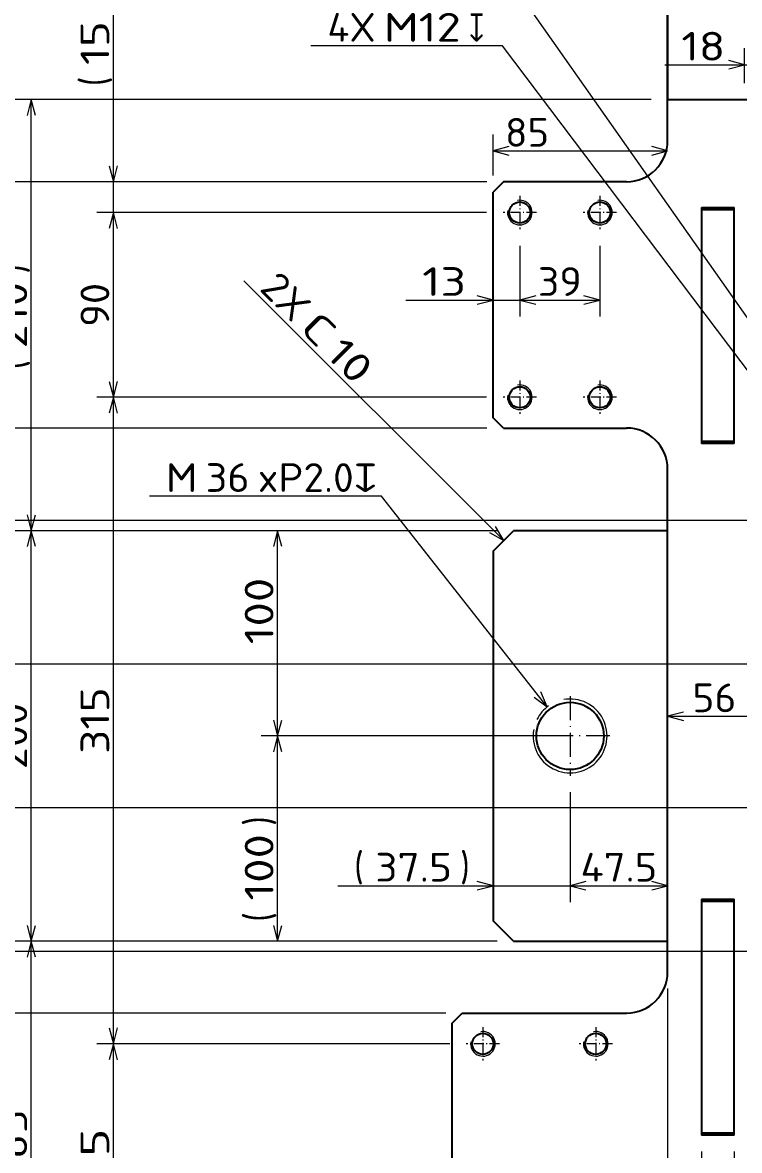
# Model space of a CAD drawing. Extents: x 0 to 1254, y -12 to 833.
# Drawn here: x 104.7 to 192, y 518.2 to 655.6 of the extents above; entities that cross this region are included whole.
import ezdxf
from ezdxf.enums import TextEntityAlignment as Align

# ---------------------------------------------------------------- set-up
doc = ezdxf.new("R2010")
doc.units = 0
doc.linetypes.add('DASHDOT', pattern=[18.5, 12, -3, 0.5, -3])
doc.layers.get('0').update_dxf_attribs({"lineweight": 13})
doc.styles.add('GDT', font='gdt.shx')
doc.styles.get("Standard").update_dxf_attribs({"font": 'isocp.shx'})
doc.dimstyles.get("Standard").update_dxf_attribs({"dimtxt": 2.5, "dimasz": 2.5, "dimexe": 1.25, "dimexo": 0.625, "dimtad": 1, "dimcen": 2.5, "dimadec": 0, "dimazin": 0, "dimtfac": 1, "dimtmove": 0, "dimatfit": 0, "dimfxl": 1, "dimarcsym": 0})

# ---------------------------------------------------------------- blocks, each defined once
blk = doc.blocks.new('*D69')
at = {"color": 214, "lineweight": 13}
for p, q in [((148.38649, 597.915465), (120.108414, 597.915465)), ((168.562286, 572.235164), (148.38649, 597.915465))]:
    blk.add_line(p, q, dxfattribs=at)
blk.add_lwpolyline([(166.961761, 573.434468), (168.562286, 572.235164), (167.775848, 574.074053)], dxfattribs=at)
blk.add_arc((171.342346, 568.696626), 4.5, 125.464797, 153.619834, dxfattribs=at)
for s, width, p, p2 in [('M', 1.15318, (122.108414, 598.415465), (125.952347, 598.415465)), ('36', 0.868247, (126.952347, 598.415465), (132.306534, 598.415465)), ('xP2.0↧', 0.84647, (133.306534, 598.415465), (147.837601, 598.415465))]:
    blk.add_text(s, height=3.5, dxfattribs=dict(at, width=width)).set_placement(p, p2, align=Align.FIT)
blk = doc.blocks.new('*D79')
at = {"color": 214, "lineweight": 13}
for p, q in [((163.100159, 652.758119), (139.784821, 652.758119)), ((200.188416, 603.643666), (163.100159, 652.758119))]:
    blk.add_line(p, q, dxfattribs=at)
blk.add_lwpolyline([(198.611145, 604.873395), (200.188416, 603.643666), (199.437332, 605.497277)], dxfattribs=at)
blk.add_arc((201.092346, 602.446626), 1.5, 127.057884, 203.452269, dxfattribs=at)
for s, width, p, p2 in [('4X', 0.953544, (141.784821, 653.258119), (147.665009, 653.258119)), ('M12', 0.921945, (148.665024, 653.258119), (158.038132, 653.258119))]:
    blk.add_text(s, height=3.5, dxfattribs=dict(at, width=width)).set_placement(p, p2, align=Align.FIT)
at = {"color": 214, "lineweight": 13, "style": 'GDT', "width": 0.52601}
blk.add_text('x', height=3.5, dxfattribs=at).set_placement((159.038147, 653.258119), (160.879181, 653.258119), align=Align.FIT)
blk = doc.blocks.new('*D90')
at = {"color": 7, "lineweight": 13}
for p, q in [((161.967346, 636.946626), (161.967346, 641.958131)), ((161.967346, 639.958131), (183.217346, 639.958131))]:
    blk.add_line(p, q, dxfattribs=at)
for points in [[(163.8992, 640.47577), (161.967346, 639.958131), (163.8992, 639.440492)], [(181.285492, 639.440492), (183.217346, 639.958131), (181.285492, 640.47577)]]:
    blk.add_lwpolyline(points, dxfattribs=at)
at = {"color": 7, "lineweight": 13, "width": 0.868247}
blk.add_text('85', height=3.5, dxfattribs=at).set_placement((163.425537, 640.458131), (168.779724, 640.458131), align=Align.FIT)
blk = doc.blocks.new('*D93')
at = {"color": 7, "lineweight": 13}
for p, q in [((162.787949, 662.530961), (140.445969, 662.530961)), ((196.086426, 615.128621), (162.787949, 662.530961))]:
    blk.add_line(p, q, dxfattribs=at)
blk.add_lwpolyline([(194.552383, 616.411878), (196.086426, 615.128621), (195.399536, 617.00697)], dxfattribs=at)
for s, width, p, p2 in [('6X', 0.953544, (142.445984, 663.030961), (148.326172, 663.030961)), ('14', 0.845398, (153.473724, 663.030961), (158.827911, 663.030961))]:
    blk.add_text(s, height=3.5, dxfattribs=dict(at, width=width)).set_placement(p, p2, align=Align.FIT)
blk.add_text('%%c', height=3.5, dxfattribs=at).set_placement((149.326172, 663.030961))
at = {"color": 7, "lineweight": 13, "style": 'GDT', "width": 0.52601}
blk.add_text('x', height=3.5, dxfattribs=at).set_placement((159.827927, 663.030961), (161.668961, 663.030961), align=Align.FIT)
blk = doc.blocks.new('*D103')
at = {"color": 7, "lineweight": 13}
for p, q in [((183.217346, 537.941327), (183.217346, 336.696626)), ((156.967346, 496.696626), (156.967346, 336.696626)), ((156.967346, 338.696626), (183.217346, 338.696626))]:
    blk.add_line(p, q, dxfattribs=at)
for points in [[(158.8992, 339.214265), (156.967346, 338.696626), (158.8992, 338.178987)], [(181.285492, 338.178987), (183.217346, 338.696626), (181.285492, 339.214265)]]:
    blk.add_lwpolyline(points, dxfattribs=at)
at = {"color": 7, "lineweight": 13, "width": 0.854608}
blk.add_text('105', height=3.5, dxfattribs=at).set_placement((166.032959, 339.196626), (174.151733, 339.196626), align=Align.FIT)
blk = doc.blocks.new('*D104')
at = {"color": 7, "lineweight": 13}
for p, q in [((183.217346, 537.941327), (183.217346, 336.696626)), ((528.217346, 537.946626), (528.217346, 336.696626)), ((183.217346, 338.696626), (528.217346, 338.696626))]:
    blk.add_line(p, q, dxfattribs=at)
for points in [[(185.1492, 339.214265), (183.217346, 338.696626), (185.1492, 338.178987)], [(526.285492, 338.178987), (528.217346, 338.696626), (526.285492, 339.214265)]]:
    blk.add_lwpolyline(points, dxfattribs=at)
at = {"color": 7, "lineweight": 13, "width": 0.848056}
blk.add_text('1380', height=3.5, dxfattribs=at).set_placement((350.275656, 339.196626), (361.159037, 339.196626), align=Align.FIT)
blk = doc.blocks.new('*D113')
at = {"color": 7, "lineweight": 13}
for p, q in [((156.217346, 534.946626), (83.717346, 534.946626)), ((85.717346, 497.446626), (85.717346, 534.946626)), ((156.217346, 497.446626), (83.717346, 497.446626))]:
    blk.add_line(p, q, dxfattribs=at)
for points in [[(86.234985, 533.014775), (85.717346, 534.946626), (85.199707, 533.014775)], [(85.199707, 499.37848), (85.717346, 497.446626), (86.234985, 499.37848)]]:
    blk.add_lwpolyline(points, dxfattribs=at)
at = {"color": 7, "lineweight": 13, "width": 0.854609}
blk.add_text('150', height=3.5, rotation=90, dxfattribs=at).set_placement((85.217346, 515.263024), (85.217346, 523.381814), align=Align.FIT)
blk = doc.blocks.new('*D114')
at = {"color": 7, "lineweight": 13}
for p, q in [((161.217346, 606.196626), (83.717346, 606.196626)), ((85.717346, 534.946626), (85.717346, 606.196626)), ((156.217346, 534.946626), (83.717346, 534.946626))]:
    blk.add_line(p, q, dxfattribs=at)
for points in [[(86.234985, 604.264775), (85.717346, 606.196626), (85.199707, 604.264775)], [(85.199707, 536.878478), (85.717346, 534.946626), (86.234985, 536.878478)]]:
    blk.add_lwpolyline(points, dxfattribs=at)
at = {"color": 7, "lineweight": 13, "width": 0.854609}
blk.add_text('285', height=3.5, rotation=90, dxfattribs=at).set_placement((85.217346, 566.512233), (85.217346, 574.631019), align=Align.FIT)
blk = doc.blocks.new('*D115')
at = {"color": 7, "lineweight": 13}
for p, q in [((161.217346, 636.196626), (83.717346, 636.196626)), ((85.717346, 606.196626), (85.717346, 636.196626)), ((161.217346, 606.196626), (83.717346, 606.196626))]:
    blk.add_line(p, q, dxfattribs=at)
for points in [[(86.234985, 634.264771), (85.717346, 636.196626), (85.199707, 634.264771)], [(85.199707, 608.128476), (85.717346, 606.196626), (86.234985, 608.128476)]]:
    blk.add_lwpolyline(points, dxfattribs=at)
at = {"color": 7, "lineweight": 13, "width": 0.854609}
blk.add_text('120', height=3.5, rotation=90, dxfattribs=at).set_placement((85.217346, 617.137231), (85.217346, 625.256021), align=Align.FIT)
blk = doc.blocks.new('*D116')
at = {"color": 7, "lineweight": 13}
for p, q in [((85.717346, 631.196626), (85.717346, 660.786347)), ((181.217346, 646.196626), (83.717346, 646.196626)), ((161.217346, 636.196626), (83.717346, 636.196626))]:
    blk.add_line(p, q, dxfattribs=at)
for points in [[(85.199707, 648.12848), (85.717346, 646.196626), (86.234985, 648.12848)], [(86.234985, 634.264771), (85.717346, 636.196626), (85.199707, 634.264771)]]:
    blk.add_lwpolyline(points, dxfattribs=at)
for s, p in [(')', (85.217346, 657.208314)), ('(', (85.217346, 648.276093))]:
    blk.add_text(s, height=3.5, rotation=90.000003, dxfattribs=at).set_placement(p)
at = {"color": 7, "lineweight": 13, "width": 0.868247}
blk.add_text('40', height=3.5, rotation=90, dxfattribs=at).set_placement((85.217346, 650.854127), (85.217346, 656.208314), align=Align.FIT)
blk = doc.blocks.new('*D117')
at = {"color": 7, "lineweight": 13}
for p, q in [((183.217346, 537.941327), (183.217346, 346.696626)), ((192.592346, 495.446626), (192.592346, 346.696626)), ((183.217346, 348.696626), (192.592346, 348.696626))]:
    blk.add_line(p, q, dxfattribs=at)
for points in [[(185.1492, 349.214265), (183.217346, 348.696626), (185.1492, 348.178987)], [(190.660492, 348.178987), (192.592346, 348.696626), (190.660492, 349.214265)]]:
    blk.add_lwpolyline(points, dxfattribs=at)
at = {"color": 7, "lineweight": 13, "width": 0.836937}
blk.add_text('37.5', height=3.5, dxfattribs=at).set_placement((183.232452, 349.196626), (192.578247, 349.196626), align=Align.FIT)
blk = doc.blocks.new('*D124')
at = {"color": 7, "lineweight": 13}
for p, q in [((181.217346, 646.196626), (73.717346, 646.196626)), ((75.717346, 497.446626), (75.717346, 646.196626)), ((156.217346, 497.446626), (73.717346, 497.446626))]:
    blk.add_line(p, q, dxfattribs=at)
for points in [[(76.234985, 644.264771), (75.717346, 646.196626), (75.199707, 644.264771)], [(75.199707, 499.37848), (75.717346, 497.446626), (76.234985, 499.37848)]]:
    blk.add_lwpolyline(points, dxfattribs=at)
for s, p in [(')', (75.217346, 576.881019)), ('(', (75.217346, 565.184198))]:
    blk.add_text(s, height=3.5, rotation=90.000003, dxfattribs=at).set_placement(p)
at = {"color": 7, "lineweight": 13, "width": 0.854609}
blk.add_text('595', height=3.5, rotation=90, dxfattribs=at).set_placement((75.217346, 567.762233), (75.217346, 575.881019), align=Align.FIT)
blk = doc.blocks.new('*D125')
at = {"color": 7, "lineweight": 13}
for p, q in [((162.467346, 708.696626), (73.717346, 708.696626)), ((75.717346, 646.196626), (75.717346, 708.696626)), ((181.217346, 646.196626), (73.717346, 646.196626))]:
    blk.add_line(p, q, dxfattribs=at)
for points in [[(76.234985, 706.764771), (75.717346, 708.696626), (75.199707, 706.764771)], [(75.199707, 648.12848), (75.717346, 646.196626), (76.234985, 648.12848)]]:
    blk.add_lwpolyline(points, dxfattribs=at)
at = {"color": 7, "lineweight": 13, "width": 0.854609}
blk.add_text('250', height=3.5, rotation=90, dxfattribs=at).set_placement((75.217346, 673.387231), (75.217346, 681.506021), align=Align.FIT)
blk = doc.blocks.new('*D127')
at = {"color": 7, "lineweight": 13}
for p, q in [((196.467346, 542.446626), (93.717346, 542.446626)), ((95.717346, 497.446626), (95.717346, 542.446626)), ((156.217346, 497.446626), (93.717346, 497.446626))]:
    blk.add_line(p, q, dxfattribs=at)
for points in [[(96.234985, 540.514773), (95.717346, 542.446626), (95.199707, 540.514773)], [(95.199707, 499.37848), (95.717346, 497.446626), (96.234985, 499.37848)]]:
    blk.add_lwpolyline(points, dxfattribs=at)
at = {"color": 7, "lineweight": 13, "width": 0.854609}
blk.add_text('180', height=3.5, rotation=90, dxfattribs=at).set_placement((95.217346, 514.82467), (95.217346, 522.94346), align=Align.FIT)
blk = doc.blocks.new('*D128')
at = {"color": 7, "lineweight": 13}
for p, q in [((196.467346, 559.946626), (93.717346, 559.946626)), ((95.717346, 542.446626), (95.717346, 559.946626)), ((196.467346, 542.446626), (93.717346, 542.446626))]:
    blk.add_line(p, q, dxfattribs=at)
for points in [[(96.234985, 558.014774), (95.717346, 559.946626), (95.199707, 558.014774)], [(95.199707, 544.378478), (95.717346, 542.446626), (96.234985, 544.378478)]]:
    blk.add_lwpolyline(points, dxfattribs=at)
at = {"color": 7, "lineweight": 13, "width": 0.868247}
blk.add_text('70', height=3.5, rotation=90, dxfattribs=at).set_placement((95.217346, 548.51953), (95.217346, 553.873721), align=Align.FIT)
blk = doc.blocks.new('*D129')
at = {"color": 7, "lineweight": 13}
for p, q in [((196.467346, 577.446626), (93.717346, 577.446626)), ((95.717346, 559.946626), (95.717346, 577.446626)), ((196.467346, 559.946626), (93.717346, 559.946626))]:
    blk.add_line(p, q, dxfattribs=at)
for points in [[(96.234985, 575.514774), (95.717346, 577.446626), (95.199707, 575.514774)], [(95.199707, 561.878478), (95.717346, 559.946626), (96.234985, 561.878478)]]:
    blk.add_lwpolyline(points, dxfattribs=at)
at = {"color": 7, "lineweight": 13, "width": 0.868247}
blk.add_text('70', height=3.5, rotation=90, dxfattribs=at).set_placement((95.217346, 566.01953), (95.217346, 571.373721), align=Align.FIT)
blk = doc.blocks.new('*D130')
at = {"color": 7, "lineweight": 13}
for p, q in [((196.467346, 594.946626), (93.717346, 594.946626)), ((95.717346, 577.446626), (95.717346, 594.946626)), ((196.467346, 577.446626), (93.717346, 577.446626))]:
    blk.add_line(p, q, dxfattribs=at)
for points in [[(96.234985, 593.014773), (95.717346, 594.946626), (95.199707, 593.014773)], [(95.199707, 579.378477), (95.717346, 577.446626), (96.234985, 579.378477)]]:
    blk.add_lwpolyline(points, dxfattribs=at)
at = {"color": 7, "lineweight": 13, "width": 0.868247}
blk.add_text('70', height=3.5, rotation=90, dxfattribs=at).set_placement((95.217346, 583.51953), (95.217346, 588.873721), align=Align.FIT)
blk = doc.blocks.new('*D131')
at = {"color": 7, "lineweight": 13}
for p, q in [((181.217346, 646.196626), (93.717346, 646.196626)), ((95.717346, 594.946626), (95.717346, 646.196626)), ((196.467346, 594.946626), (93.717346, 594.946626))]:
    blk.add_line(p, q, dxfattribs=at)
for points in [[(96.234985, 644.264771), (95.717346, 646.196626), (95.199707, 644.264771)], [(95.199707, 596.878478), (95.717346, 594.946626), (96.234985, 596.878478)]]:
    blk.add_lwpolyline(points, dxfattribs=at)
for s, p in [(')', (95.217346, 624.709207)), ('(', (95.217346, 613.012383))]:
    blk.add_text(s, height=3.5, rotation=90.000003, dxfattribs=at).set_placement(p)
at = {"color": 7, "lineweight": 13, "width": 0.854609}
blk.add_text('205', height=3.5, rotation=90, dxfattribs=at).set_placement((95.217346, 615.590417), (95.217346, 623.709207), align=Align.FIT)
blk = doc.blocks.new('*D137')
at = {"color": 7, "lineweight": 13}
for p, q in [((197.217346, 560.696626), (197.217346, 573.090149)), ((183.217346, 571.090149), (197.217346, 571.090149))]:
    blk.add_line(p, q, dxfattribs=at)
for points in [[(185.1492, 571.607787), (183.217346, 571.090149), (185.1492, 570.572511)], [(195.285492, 570.572511), (197.217346, 571.090149), (195.285492, 571.607787)]]:
    blk.add_lwpolyline(points, dxfattribs=at)
at = {"color": 7, "lineweight": 13, "width": 0.868247}
blk.add_text('56', height=3.5, dxfattribs=at).set_placement((186.233871, 571.590149), (191.588058, 571.590149), align=Align.FIT)
blk = doc.blocks.new('*D141')
at = {"color": 7, "lineweight": 13}
for p, q in [((183.217346, 536.691327), (183.217346, 426.696626)), ((187.342346, 518.071626), (187.342346, 426.696626)), ((169.387253, 428.696626), (186.842346, 428.696626))]:
    blk.add_line(p, q, dxfattribs=at)
blk.add_lwpolyline([(181.285492, 428.178987), (183.217346, 428.696626), (181.285492, 429.214265)], dxfattribs=at)
at = {"color": 7, "lineweight": 13, "const_width": 0.5}
for points in [[(187.592346, 428.696626, 1), (187.092346, 428.696626)], [(187.092346, 428.696626, 1), (187.592346, 428.696626)]]:
    blk.add_lwpolyline(points, format="xyb", dxfattribs=at)
at = {"color": 7, "lineweight": 13}
blk.add_circle((187.342346, 428.696626), 0.5, dxfattribs=at)
at = {"color": 7, "lineweight": 13, "width": 0.836937}
blk.add_text('16.5', height=3.5, dxfattribs=at).set_placement((171.387268, 429.196626), (180.733063, 429.196626), align=Align.FIT)
blk = doc.blocks.new('*D142')
at = {"color": 7, "lineweight": 13}
for p, q in [((187.342346, 518.071626), (187.342346, 426.696626)), ((191.342346, 518.071626), (191.342346, 426.696626)), ((187.842346, 428.696626), (205.553421, 428.696626))]:
    blk.add_line(p, q, dxfattribs=at)
at = {"color": 7, "lineweight": 13, "const_width": 0.5}
for points in [[(187.592346, 428.696626, 1), (187.092346, 428.696626)], [(187.092346, 428.696626, 1), (187.592346, 428.696626)]]:
    blk.add_lwpolyline(points, format="xyb", dxfattribs=at)
at = {"color": 7, "lineweight": 13}
blk.add_lwpolyline([(193.2742, 429.214265), (191.342346, 428.696626), (193.2742, 428.178987)], dxfattribs=at)
blk.add_circle((187.342346, 428.696626), 0.5, dxfattribs=at)
for s, width, p, p2 in [('t', 1.09248, (195.378433, 429.196626), (197.199234, 429.196626)), ('16', 0.868247, (198.199234, 429.196626), (203.553421, 429.196626))]:
    blk.add_text(s, height=3.5, dxfattribs=dict(at, width=width)).set_placement(p, p2, align=Align.FIT)
blk = doc.blocks.new('*D148')
at = {"color": 7, "lineweight": 13}
for p, q in [((162.467346, 543.696626), (103.717346, 543.696626)), ((105.717346, 497.446626), (105.717346, 543.696626)), ((156.217346, 497.446626), (103.717346, 497.446626))]:
    blk.add_line(p, q, dxfattribs=at)
for points in [[(106.234985, 541.764773), (105.717346, 543.696626), (105.199707, 541.764773)], [(105.199707, 499.37848), (105.717346, 497.446626), (106.234985, 499.37848)]]:
    blk.add_lwpolyline(points, dxfattribs=at)
at = {"color": 7, "lineweight": 13, "width": 0.854609}
blk.add_text('185', height=3.5, rotation=90, dxfattribs=at).set_placement((105.217346, 515.095483), (105.217346, 523.214272), align=Align.FIT)
blk = doc.blocks.new('*D149')
at = {"color": 7, "lineweight": 13}
for p, q in [((162.467346, 593.696626), (103.717346, 593.696626)), ((105.717346, 543.696626), (105.717346, 593.696626)), ((162.467346, 543.696626), (103.717346, 543.696626))]:
    blk.add_line(p, q, dxfattribs=at)
for points in [[(106.234985, 591.764773), (105.717346, 593.696626), (105.199707, 591.764773)], [(105.199707, 545.628478), (105.717346, 543.696626), (106.234985, 545.628478)]]:
    blk.add_lwpolyline(points, dxfattribs=at)
at = {"color": 7, "lineweight": 13, "width": 0.854609}
blk.add_text('200', height=3.5, rotation=90, dxfattribs=at).set_placement((105.217346, 564.637233), (105.217346, 572.756019), align=Align.FIT)
blk = doc.blocks.new('*D150')
at = {"color": 7, "lineweight": 13}
for p, q in [((181.217346, 646.196626), (103.717346, 646.196626)), ((105.717346, 593.696626), (105.717346, 646.196626)), ((162.467346, 593.696626), (103.717346, 593.696626))]:
    blk.add_line(p, q, dxfattribs=at)
for points in [[(106.234985, 644.264771), (105.717346, 646.196626), (105.199707, 644.264771)], [(105.199707, 595.628478), (105.717346, 593.696626), (106.234985, 595.628478)]]:
    blk.add_lwpolyline(points, dxfattribs=at)
for s, p in [(')', (105.217346, 625.006021)), ('(', (105.217346, 613.309197))]:
    blk.add_text(s, height=3.5, rotation=90.000003, dxfattribs=at).set_placement(p)
at = {"color": 7, "lineweight": 13, "width": 0.854609}
blk.add_text('210', height=3.5, rotation=90, dxfattribs=at).set_placement((105.217346, 615.887231), (105.217346, 624.006021), align=Align.FIT)
blk = doc.blocks.new('*D220')
at = {"color": 7, "lineweight": 13}
for p, q in [((115.717346, 627.446626), (115.717346, 660.339768)), ((161.217346, 636.196626), (113.717346, 636.196626)), ((161.17984, 632.446626), (113.717346, 632.446626))]:
    blk.add_line(p, q, dxfattribs=at)
for points in [[(115.199707, 638.12848), (115.717346, 636.196626), (116.234985, 638.12848)], [(116.234985, 630.514775), (115.717346, 632.446626), (115.199707, 630.514775)]]:
    blk.add_lwpolyline(points, dxfattribs=at)
for s, p in [(')', (115.217346, 656.761735)), ('(', (115.217346, 647.829507))]:
    blk.add_text(s, height=3.5, rotation=90.000003, dxfattribs=at).set_placement(p)
at = {"color": 7, "lineweight": 13, "width": 0.868247}
blk.add_text('15', height=3.5, rotation=90, dxfattribs=at).set_placement((115.217346, 650.407548), (115.217346, 655.761735), align=Align.FIT)
blk = doc.blocks.new('*D221')
at = {"color": 7, "lineweight": 13}
for p, q in [((161.17984, 632.446626), (113.717346, 632.446626)), ((115.717346, 609.946626), (115.717346, 632.446626)), ((161.17984, 609.946626), (113.717346, 609.946626))]:
    blk.add_line(p, q, dxfattribs=at)
for points in [[(116.234985, 630.514775), (115.717346, 632.446626), (115.199707, 630.514775)], [(115.199707, 611.878476), (115.717346, 609.946626), (116.234985, 611.878476)]]:
    blk.add_lwpolyline(points, dxfattribs=at)
at = {"color": 7, "lineweight": 13, "width": 0.868247}
blk.add_text('90', height=3.5, rotation=90, dxfattribs=at).set_placement((115.217346, 618.519532), (115.217346, 623.873719), align=Align.FIT)
blk = doc.blocks.new('*D222')
at = {"color": 7, "lineweight": 13}
for p, q in [((161.17984, 609.946626), (113.717346, 609.946626)), ((115.717346, 531.196626), (115.717346, 609.946626)), ((156.67984, 531.196626), (113.717346, 531.196626))]:
    blk.add_line(p, q, dxfattribs=at)
for points in [[(116.234985, 608.014775), (115.717346, 609.946626), (115.199707, 608.014775)], [(115.199707, 533.128476), (115.717346, 531.196626), (116.234985, 533.128476)]]:
    blk.add_lwpolyline(points, dxfattribs=at)
at = {"color": 7, "lineweight": 13, "width": 0.854609}
blk.add_text('315', height=3.5, rotation=90, dxfattribs=at).set_placement((115.217346, 566.512233), (115.217346, 574.631019), align=Align.FIT)
blk = doc.blocks.new('*D223')
at = {"color": 7, "lineweight": 13}
for p, q in [((156.67984, 531.196626), (113.717346, 531.196626)), ((115.717346, 502.446626), (115.717346, 531.196626)), ((156.67984, 502.446626), (113.717346, 502.446626))]:
    blk.add_line(p, q, dxfattribs=at)
for points in [[(116.234985, 529.264775), (115.717346, 531.196626), (115.199707, 529.264775)], [(115.199707, 504.37848), (115.717346, 502.446626), (116.234985, 504.37848)]]:
    blk.add_lwpolyline(points, dxfattribs=at)
at = {"color": 7, "lineweight": 13, "width": 0.854609}
blk.add_text('115', height=3.5, rotation=90, dxfattribs=at).set_placement((115.217346, 512.762231), (115.217346, 520.881021), align=Align.FIT)
blk = doc.blocks.new('*D233')
at = {"color": 7, "lineweight": 13}
for p, q in [((171.342346, 561.852626), (171.342346, 548.458802)), ((171.342346, 550.458802), (183.217346, 550.458802))]:
    blk.add_line(p, q, dxfattribs=at)
for points in [[(173.2742, 550.976439), (171.342346, 550.458802), (173.2742, 549.941165)], [(181.285492, 549.941165), (183.217346, 550.458802), (181.285492, 550.976439)]]:
    blk.add_lwpolyline(points, dxfattribs=at)
at = {"color": 7, "lineweight": 13, "width": 0.836937}
blk.add_text('47.5', height=3.5, dxfattribs=at).set_placement((172.606949, 550.958802), (181.952744, 550.958802), align=Align.FIT)
blk = doc.blocks.new('*D234')
at = {"color": 7, "lineweight": 13}
for p, q in [((171.342346, 561.852626), (171.342346, 548.458802)), ((143.035599, 550.458802), (176.342346, 550.458802))]:
    blk.add_line(p, q, dxfattribs=at)
for points in [[(160.035492, 549.941165), (161.967346, 550.458802), (160.035492, 550.976439)], [(173.2742, 550.976439), (171.342346, 550.458802), (173.2742, 549.941165)]]:
    blk.add_lwpolyline(points, dxfattribs=at)
for s, p in [('(', (145.035599, 550.958802)), (')', (157.959442, 550.958802))]:
    blk.add_text(s, height=3.5, dxfattribs=at).set_placement(p)
at = {"color": 7, "lineweight": 13, "width": 0.836937}
blk.add_text('37.5', height=3.5, dxfattribs=at).set_placement((147.613632, 550.958802), (156.959427, 550.958802), align=Align.FIT)
blk = doc.blocks.new('*D235')
at = {"color": 7, "lineweight": 13}
for p, q in [((162.467346, 593.696626), (133.717346, 593.696626)), ((135.717346, 568.696626), (135.717346, 593.696626)), ((169.342346, 568.696626), (133.717346, 568.696626))]:
    blk.add_line(p, q, dxfattribs=at)
for points in [[(136.234985, 591.764773), (135.717346, 593.696626), (135.199707, 591.764773)], [(135.199707, 570.628477), (135.717346, 568.696626), (136.234985, 570.628477)]]:
    blk.add_lwpolyline(points, dxfattribs=at)
at = {"color": 7, "lineweight": 13, "width": 0.854609}
blk.add_text('100', height=3.5, rotation=90, dxfattribs=at).set_placement((135.217346, 579.853786), (135.217346, 587.972571), align=Align.FIT)
blk = doc.blocks.new('*D236')
at = {"color": 7, "lineweight": 13}
for p, q in [((169.342346, 568.696626), (133.717346, 568.696626)), ((135.717346, 543.696626), (135.717346, 568.696626)), ((162.467346, 543.696626), (133.717346, 543.696626))]:
    blk.add_line(p, q, dxfattribs=at)
for points in [[(136.234985, 566.764774), (135.717346, 568.696626), (135.199707, 566.764774)], [(135.199707, 545.628478), (135.717346, 543.696626), (136.234985, 545.628478)]]:
    blk.add_lwpolyline(points, dxfattribs=at)
for s, p in [(')', (135.217346, 557.751929)), ('(', (135.217346, 546.05511))]:
    blk.add_text(s, height=3.5, rotation=90.000003, dxfattribs=at).set_placement(p)
at = {"color": 7, "lineweight": 13, "width": 0.854609}
blk.add_text('100', height=3.5, rotation=90, dxfattribs=at).set_placement((135.217346, 548.633143), (135.217346, 556.751929), align=Align.FIT)
blk = doc.blocks.new('*D277')
at = {"color": 7, "lineweight": 13}
for p, q in [((165.217346, 628.409127), (165.217346, 619.790101)), ((174.967346, 628.409127), (174.967346, 619.790101)), ((165.217346, 621.790101), (174.967346, 621.790101))]:
    blk.add_line(p, q, dxfattribs=at)
for points in [[(167.1492, 622.30774), (165.217346, 621.790101), (167.1492, 621.272462)], [(173.035492, 621.272462), (174.967346, 621.790101), (173.035492, 622.30774)]]:
    blk.add_lwpolyline(points, dxfattribs=at)
at = {"color": 7, "lineweight": 13, "width": 0.892365}
blk.add_text('39', height=3.5, dxfattribs=at).set_placement((167.415253, 622.290101), (172.76944, 622.290101), align=Align.FIT)
blk = doc.blocks.new('*D278')
at = {"color": 7, "lineweight": 13}
for p, q in [((165.217346, 628.409127), (165.217346, 619.790101)), ((151.319504, 621.790101), (170.217346, 621.790101))]:
    blk.add_line(p, q, dxfattribs=at)
for points in [[(160.035492, 621.272462), (161.967346, 621.790101), (160.035492, 622.30774)], [(167.1492, 622.30774), (165.217346, 621.790101), (167.1492, 621.272462)]]:
    blk.add_lwpolyline(points, dxfattribs=at)
at = {"color": 7, "lineweight": 13, "width": 0.868247}
blk.add_text('13', height=3.5, dxfattribs=at).set_placement((153.319504, 622.290101), (158.673691, 622.290101), align=Align.FIT)
blk = doc.blocks.new('*D288')
at = {"color": 7, "lineweight": 13}
for p, q in [((192.592346, 648.196626), (192.592346, 652.449464)), ((197.092346, 618.196626), (197.092346, 652.449464)), ((182.888458, 650.449464), (202.092346, 650.449464))]:
    blk.add_line(p, q, dxfattribs=at)
for points in [[(190.660492, 649.931825), (192.592346, 650.449464), (190.660492, 650.967103)], [(199.0242, 650.967103), (197.092346, 650.449464), (199.0242, 649.931825)]]:
    blk.add_lwpolyline(points, dxfattribs=at)
at = {"color": 7, "lineweight": 13, "width": 0.868247}
blk.add_text('18', height=3.5, dxfattribs=at).set_placement((184.888458, 650.949464), (190.242645, 650.949464), align=Align.FIT)

msp = doc.modelspace()

# ---------------------------------------------------------------- linework, layer by layer
at = {"color": 7, "lineweight": 25}
for p, q in [((183.2173, 646.1966), (183.2173, 672.4524)), ((183.2173, 672.4466), (183.2173, 646.1966)), ((183.2173, 646.1966), (192.5923, 646.1966)), ((183.2173, 641.1966), (183.2173, 646.1966)), ((183.2173, 646.1966), (528.2173, 646.1966)), ((183.2173, 641.1913), (183.2173, 646.1966)), ((163.2173, 636.1966), (161.9673, 634.9466)), ((178.2173, 636.1966), (163.2173, 636.1966)), ((161.9673, 607.4466), (161.9673, 634.9466)), ((187.3423, 633.0716), (191.3423, 633.0716)), ((187.3423, 633.0716), (187.3423, 632.8216)), ((187.3423, 632.8216), (187.3423, 604.5716)), ((187.3423, 632.8216), (191.3423, 632.8216)), ((191.3423, 632.8216), (191.3423, 633.0716)), ((191.3423, 604.5716), (191.3423, 632.8216)), ((163.2173, 606.1966), (161.9673, 607.4466)), ((163.2173, 606.1966), (178.2173, 606.1966)), ((191.3423, 604.5716), (187.3423, 604.5716)), ((187.3423, 604.5716), (187.3423, 604.3216)), ((191.3423, 604.3216), (191.3423, 604.5716)), ((191.3423, 604.3216), (187.3423, 604.3216)), ((183.2173, 539.9413), (183.2173, 601.2019)), ((183.2173, 539.9466), (183.2173, 601.1966)), ((161.9673, 591.1966), (164.4673, 593.6966)), ((183.2173, 593.6966), (164.4673, 593.6966)), ((161.9673, 591.1966), (161.9673, 587.1966)), ((161.9673, 591.1966), (161.9673, 546.1966)), ((161.9673, 550.1966), (161.9673, 546.1966)), ((187.3423, 548.8216), (191.3423, 548.8216)), ((187.3423, 548.8216), (187.3423, 548.5716)), ((187.3423, 548.5716), (191.3423, 548.5716)), ((187.3423, 548.5716), (187.3423, 520.3216)), ((191.3423, 548.5716), (191.3423, 548.8216)), ((191.3423, 520.3216), (191.3423, 548.5716)), ((164.4673, 543.6966), (161.9673, 546.1966)), ((164.4673, 543.6966), (183.2173, 543.6966)), ((156.9673, 533.6966), (158.2173, 534.9466)), ((158.2173, 534.9466), (178.2173, 534.9466)), ((156.9673, 498.6966), (156.9673, 533.6966)), ((187.3423, 520.3216), (187.3423, 520.0716)), ((191.3423, 520.3216), (187.3423, 520.3216)), ((191.3423, 520.0716), (187.3423, 520.0716)), ((191.3423, 520.0716), (191.3423, 520.3216))]:
    msp.add_line(p, q, dxfattribs=at)
at = {"color": 7, "linetype": 'DASHDOT', "lineweight": 13, "ltscale": 0.101875}
for p, q in [((165.2173, 634.4841), (165.2173, 630.4091)), ((174.9673, 634.4841), (174.9673, 630.4091)), ((167.2549, 632.4466), (163.1798, 632.4466)), ((177.0049, 632.4466), (172.9298, 632.4466)), ((165.2173, 611.9841), (165.2173, 607.9091)), ((174.9673, 611.9841), (174.9673, 607.9091)), ((167.2549, 609.9466), (163.1798, 609.9466)), ((177.0049, 609.9466), (172.9298, 609.9466)), ((160.7173, 533.2341), (160.7173, 529.1591)), ((174.4673, 533.2341), (174.4673, 529.1591)), ((162.7549, 531.1966), (158.6798, 531.1966)), ((176.5049, 531.1966), (172.4298, 531.1966))]:
    msp.add_line(p, q, dxfattribs=at)
at = {"color": 7, "lineweight": 13}
msp.add_line((163.2625, 592.4918), (131.6263, 624.1279), dxfattribs=at)
at = {"color": 7, "linetype": 'DASHDOT', "lineweight": 13, "ltscale": 0.2422}
for p, q in [((171.3423, 573.5406), (171.3423, 563.8526)), ((176.1863, 568.6966), (166.4984, 568.6966))]:
    msp.add_line(p, q, dxfattribs=at)
at = {"color": 7, "lineweight": 13}
msp.add_lwpolyline([(161.5304, 593.4918), (163.2625, 592.4918), (162.2625, 594.2238)], dxfattribs=at)
at = {"color": 7, "lineweight": 25}
for centre, radius in [((165.2173, 632.4466), 1.2875), ((174.9673, 632.4466), 1.2875), ((165.2173, 609.9466), 1.2875), ((174.9673, 609.9466), 1.2875), ((171.3423, 568.6966), 4.094), ((160.7173, 531.1966), 1.2875), ((174.4673, 531.1966), 1.2875)]:
    msp.add_circle(centre, radius, dxfattribs=at)
for centre, start, end in [((178.2173, 641.1966), 270, 0), ((178.2173, 601.1966), 0, 90), ((178.2173, 539.9466), 270, 0)]:
    msp.add_arc(centre, 5, start, end, dxfattribs=at)
at = {"color": 7, "lineweight": 13}
for centre, radius in [((165.2173, 632.4466), 1.5), ((174.9673, 632.4466), 1.5), ((165.2173, 609.9466), 1.5), ((174.9673, 609.9466), 1.5), ((171.3423, 568.6966), 4.5), ((160.7173, 531.1966), 1.5), ((174.4673, 531.1966), 1.5)]:
    msp.add_arc(centre, radius, 169.999993, 100.000014, dxfattribs=at)

# ---------------------------------------------------------------- texts
for s, rotation, width, p, p2 in [('2X', 315, 0.953546, (133.394, 623.0673), (137.552, 618.9094)), ('C', 314.99982, 1.146434, (138.2591, 618.2022), (140.691, 615.7703)), ('10', 314.999942, 0.868247, (141.3981, 615.0632), (145.1841, 611.2772))]:
    msp.add_text(s, height=3.5, rotation=rotation, dxfattribs=dict(at, width=width)).set_placement(p, p2, align=Align.FIT)

# ---------------------------------------------------------------- dimensions: what is measured, and where the dimension line sits
at = {"lineweight": 0}
for base, p1, p2, angle, picture, middle, dimtype in [((75.7173, 708.6966), (183.2173, 646.1966), (164.4673, 708.6966), 90, '*D125', (75.7173, 677.4466), 160), ((161.9673, 639.9581), (183.2173, 641.1913), (161.9673, 634.9466), 180, '*D90', (166.1026, 639.9581), 160), ((85.7173, 606.1966), (163.2173, 636.1966), (163.2173, 606.1966), 270, '*D115', (85.7173, 621.1966), 161), ((115.7173, 609.9466), (163.1798, 632.4466), (163.1798, 609.9466), 270, '*D221', (115.7173, 621.1966), 161), ((174.9673, 621.7901), (165.2173, 630.4091), (174.9673, 630.4091), 0, '*D277', (170.0923, 621.7901), 161), ((115.7173, 531.1966), (163.1798, 609.9466), (158.6798, 531.1966), 270, '*D222', (115.7173, 570.5716), 160), ((85.7173, 534.9466), (163.2173, 606.1966), (158.2173, 534.9466), 270, '*D114', (85.7173, 570.5716), 160), ((95.7173, 577.4466), (198.4673, 594.9466), (198.4673, 577.4466), 270, '*D130', (95.7173, 586.1966), 161), ((105.7173, 543.6966), (164.4673, 593.6966), (164.4673, 543.6966), 270, '*D149', (105.7173, 568.6966), 161), ((135.7173, 593.6966), (171.3423, 568.6966), (164.4673, 593.6966), 90, '*D235', (135.7173, 583.9132), 160), ((95.7173, 559.9466), (198.4673, 577.4466), (198.4673, 559.9466), 270, '*D129', (95.7173, 568.6966), 161), ((95.7173, 542.4466), (198.4673, 559.9466), (198.4673, 542.4466), 270, '*D128', (95.7173, 551.1966), 161), ((105.7173, 497.4466), (164.4673, 543.6966), (158.2173, 497.4466), 270, '*D148', (105.7173, 519.1549), 160), ((95.7173, 497.4466), (198.4673, 542.4466), (158.2173, 497.4466), 270, '*D127', (95.7173, 518.8841), 160), ((183.2173, 338.6966), (528.2173, 539.9466), (183.2173, 539.9413), 180, '*D104', (355.7173, 338.6966), 160), ((183.2173, 348.6966), (192.5923, 497.4466), (183.2173, 539.9413), 180, '*D117', (187.9053, 348.6966), 160), ((183.2173, 428.6966), (187.3423, 520.0716), (183.2173, 538.6913), 180, '*D141', (176.0602, 428.6966), 160), ((85.7173, 497.4466), (158.2173, 534.9466), (158.2173, 497.4466), 270, '*D113', (85.7173, 519.3224), 161), ((115.7173, 502.4466), (158.6798, 531.1966), (158.6798, 502.4466), 270, '*D223', (115.7173, 516.8216), 161)]:
    dim = msp.add_linear_dim(base=base, p1=p1, p2=p2, angle=angle, dimstyle='STANDARD', override={"dimlfac": 4}, dxfattribs=at)
    dim.commit()
    dim.dimension.update_dxf_attribs({"geometry": picture, "text_midpoint": middle, "dimtype": dimtype})
for p1, p2, text, picture, middle in [((198.0983, 612.2646), (196.0864, 615.1286), '6X<>↧', '*D93', (158.1841, 669.0847)), ((201.9963, 601.2496), (200.1884, 603.6437), '4XM12<DEPTH>', '*D79', (157.7445, 659.8504)), ((174.1224, 565.1581), (168.5623, 572.2352), 'M<>xP2.0↧', '*D69', (142.174, 605.8229))]:
    dim = msp.add_diameter_dim_2p(p1=p1, p2=p2, text=text, dimstyle='STANDARD', override={"dimlfac": 4}, dxfattribs=at)
    dim.commit()
    dim.dimension.update_dxf_attribs({"geometry": picture, "text_midpoint": middle, "dimtype": 163})
for base, p1, p2, angle, text, picture, middle, dimtype in [((85.7173, 636.1966), (183.2173, 646.1966), (163.2173, 636.1966), 270, '(<>)', '*D116', (85.7173, 653.5312), 160), ((115.7173, 632.4466), (163.2173, 636.1966), (163.1798, 632.4466), 270, '(<>)', '*D220', (115.7173, 653.0846), 160), ((75.7173, 646.1966), (158.2173, 497.4466), (183.2173, 646.1966), 90, '(<>)', '*D124', (75.7173, 571.8216), 160), ((95.7173, 594.9466), (183.2173, 646.1966), (198.4673, 594.9466), 270, '(<>)', '*D131', (95.7173, 619.6498), 160), ((105.7173, 593.6966), (183.2173, 646.1966), (164.4673, 593.6966), 270, '(<>)', '*D150', (105.7173, 619.9466), 160), ((135.7173, 568.6966), (164.4673, 543.6966), (171.3423, 568.6966), 90, '(<>)', '*D236', (135.7173, 552.6925), 160), ((187.3423, 428.6966), (191.3423, 520.0716), (187.3423, 520.0716), 180, 't<>', '*D142', (199.4659, 428.6966), 161)]:
    dim = msp.add_linear_dim(base=base, p1=p1, p2=p2, angle=angle, text=text, dimstyle='STANDARD', override={"dimlfac": 4}, dxfattribs=at)
    dim.commit()
    dim.dimension.update_dxf_attribs({"geometry": picture, "text_midpoint": middle, "dimtype": dimtype})
for base, p1, p2, picture, middle in [((197.0923, 650.4495), (192.5923, 646.1966), (197.0923, 616.1966), '*D288', (187.5656, 650.4495)), ((165.2173, 621.7901), (161.9673, 624.2901), (165.2173, 630.4091), '*D278', (155.9966, 621.7901)), ((197.2173, 571.0901), (183.2173, 568.5901), (197.2173, 558.6966), '*D137', (188.911, 571.0901)), ((183.2173, 550.4588), (171.3423, 563.8526), (183.2173, 547.9588), '*D233', (177.2798, 550.4588)), ((183.2173, 338.6966), (156.9673, 498.6966), (183.2173, 539.9413), '*D103', (170.0923, 338.6966))]:
    dim = msp.add_linear_dim(base=base, p1=p1, p2=p2, dimstyle='STANDARD', override={"dimlfac": 4}, dxfattribs=at)
    dim.commit()
    dim.dimension.update_dxf_attribs({"geometry": picture, "text_midpoint": middle, "dimtype": 160})
dim = msp.add_linear_dim(base=(171.3423, 550.4588), p1=(161.9673, 547.9588), p2=(171.3423, 563.8526), text='(<>)', dimstyle='STANDARD', override={"dimlfac": 4}, dxfattribs=at)
dim.commit()
dim.dimension.update_dxf_attribs({"geometry": '*D234', "text_midpoint": (152.2865, 550.4588), "dimtype": 160})

doc.saveas('drawing.dxf')
